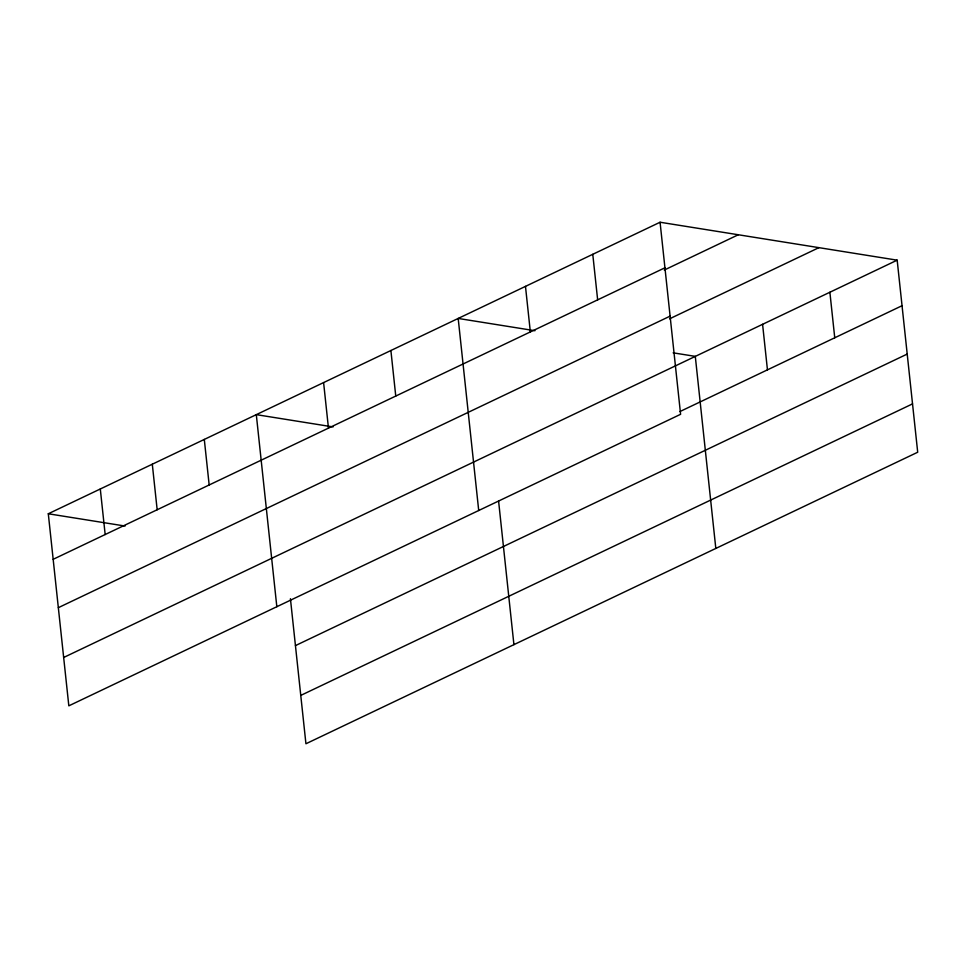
<?xml version="1.0" encoding="UTF-8"?>
<svg xmlns="http://www.w3.org/2000/svg" width="966" height="966" viewBox="0 0 966 966"><rect width="100%" height="100%" fill="white"/><g stroke="black" fill="none" stroke-linecap="round" stroke-linejoin="round"><path stroke-width="1.45" d="M660.068 222.24L680.595 414.305L68.828 705.832L48.3 513.767L660.068 222.24L897.173 260.168L917.7 452.233L305.932 743.76L290.428 598.715M53.166 559.314L664.946 267.787M664.294 270.033L738.314 234.75M58.334 607.674L670.114 316.136M669.535 318.84L818.927 247.646M63.659 657.484L897.173 260.168M679.967 411.54L902.039 305.715M295.439 645.602L907.207 354.075M300.764 695.411L912.532 403.885M534.959 330.722L458.186 318.442L478.713 510.507M673.145 352.832L695.291 356.369L715.818 548.434M333.065 426.924L256.304 414.643L276.831 606.708M48.3 513.767L125.073 526.047M829.879 292.239L834.745 337.786M762.585 324.298L767.451 369.857M592.774 254.312L597.652 299.858M525.48 286.371L530.346 331.93M498.589 501.064L513.924 644.648M390.892 350.513L395.758 396.06M323.598 382.584L328.464 428.131M204.297 439.421L209.175 484.98M152.302 464.211L157.168 509.758M100.295 488.989L105.173 534.536"/></g></svg>
